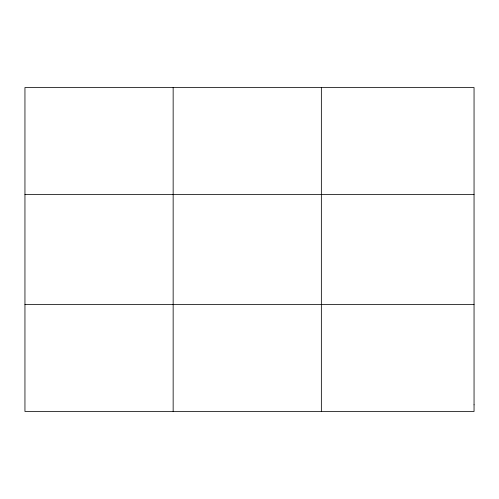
<?xml version="1.0" encoding="UTF-8"?>
<svg xmlns="http://www.w3.org/2000/svg" width="499" height="499" viewBox="0 0 499 499"><rect width="100%" height="100%" fill="white"/><g stroke="black" fill="none" stroke-linecap="round" stroke-linejoin="round"><path stroke-width="0.75" d="M173.153 411.475L173.153 87.525M321.356 411.475L321.356 87.525M24.95 194.429L474.05 194.429M24.95 304.571L474.05 304.571M474.05 404.795L474.05 411.475L24.95 411.475L24.95 87.525L474.05 87.525L474.05 404.795"/></g></svg>
